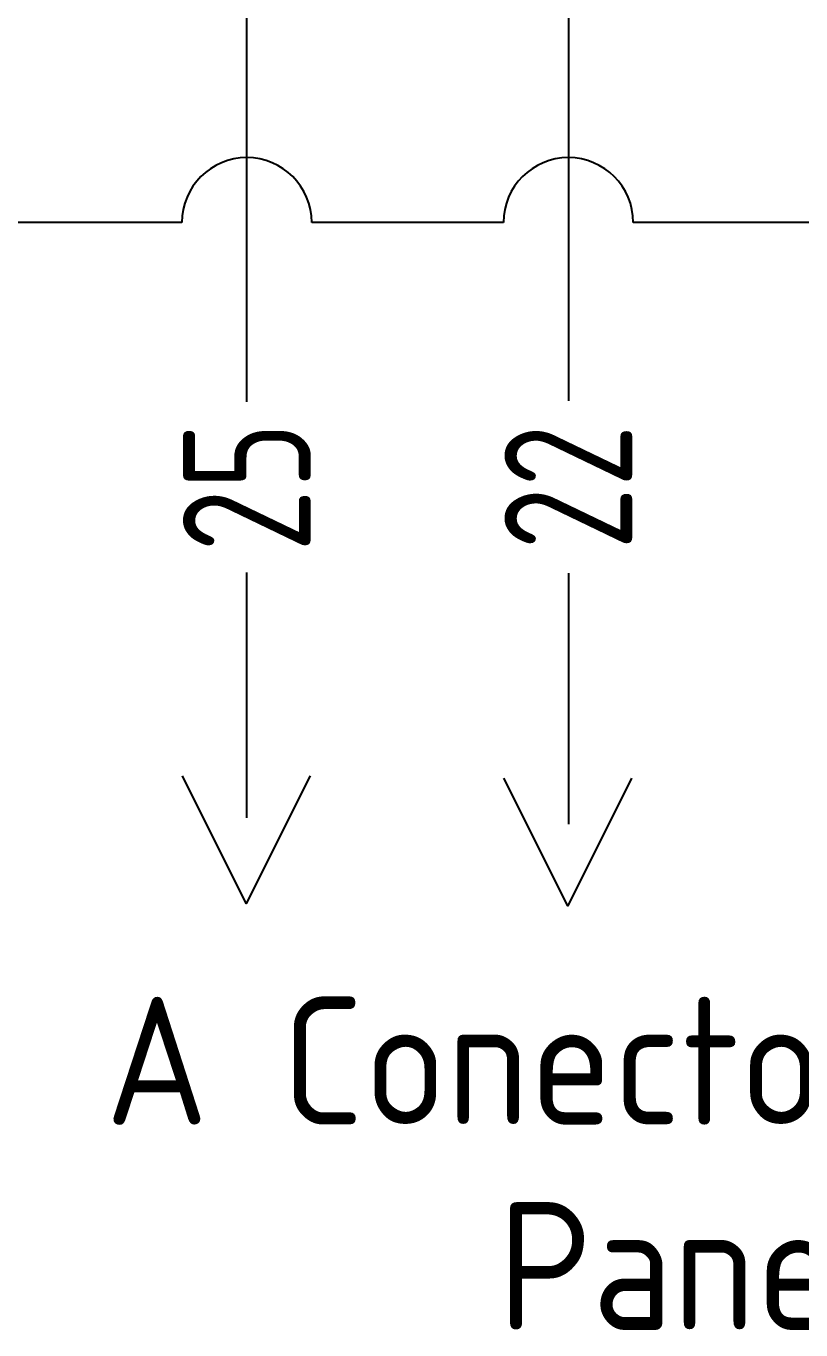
# Model space of a CAD drawing. Header units: inches. Extents: x 0 to 983, y 0 to 649.
# Drawn here: x 441.5 to 471.9, y 119.4 to 170.4 of the extents above; entities that cross this region are included whole.
import ezdxf
from ezdxf.enums import TextEntityAlignment as Align

# ---------------------------------------------------------------- set-up
doc = ezdxf.new("R2010")
doc.units = ezdxf.units.IN
doc.header["$MEASUREMENT"] = 0
for name, color, linetype in [('BLK_12_THHN', 250, 'Continuous'), ('DESC', 150, 'Continuous'), ('MISC', 7, 'Continuous'), ('RED_14_THHN', 20, 'Continuous'), ('SYMS', 7, 'Continuous'), ('WHT_12_THHN', 254, 'Continuous'), ('WIRECOPY', 84, 'Continuous')]:
    doc.layers.add(name, color=color, linetype=linetype)
doc.styles.add('WD_IEC', font='ISOCP2.shx', dxfattribs={"width": 0.9, "height": 4})

# ---------------------------------------------------------------- blocks, each defined once
blk = doc.blocks.new('HA1X4')
blk.add_lwpolyline([(1.25, 2.5), (0, 0), (-1.25, 2.5)])
at = {"style": 'WD_IEC', "flags": 1}
blk.add_attdef('X2TERM01', (0, 0), '', height=0.32, dxfattribs=at)
at = {"style": 'WD_IEC', "flags": 8}
for tag, p in [('DESC1', (0, -3.75)), ('DESC2', (0, -7.6))]:
    blk.add_attdef(tag, text='', height=2.5, dxfattribs=at).set_placement(p, align=Align.CENTER)
blk = doc.blocks.new('VT0_WGENERIC')
at = {"style": 'WD_IEC', "flags": 1}
for tag, p in [('X2TERM01', (0, 5)), ('X8TERM01', (0, -5))]:
    blk.add_attdef(tag, p, '', height=0.2, dxfattribs=at)
at = {"style": 'WD_IEC'}
for tag, p in [('X1_TINY_DOT_DONT_REMOVE', (0, 5)), ('X4_TINY_DOT_DONT_REMOVE', (0, -5))]:
    blk.add_attdef(tag, p, '', height=0.002, rotation=90, dxfattribs=at)
at = {"style": 'WD_IEC', "width": 0.8}
blk.add_attdef('WIRENO', text='', height=2.5, rotation=90, dxfattribs=at).set_placement((0, 0), align=Align.MIDDLE_CENTER)

msp = doc.modelspace()

# ---------------------------------------------------------------- linework, layer by layer
at = {"layer": 'BLK_12_THHN'}
for p, q in [((450.185, 155.714), (450.185, 188.175)), ((450.185, 139.44), (450.185, 149.047))]:
    msp.add_line(p, q, dxfattribs=at)
at = {"layer": 'RED_14_THHN'}
for p, q in [((462.769, 204.569), (462.769, 155.751)), ((462.769, 149.009), (462.769, 139.199))]:
    msp.add_line(p, q, dxfattribs=at)
at = {"layer": 'WHT_12_THHN'}
for p, q in [((447.645, 162.731), (440.252, 162.731)), ((460.229, 162.731), (452.725, 162.731)), ((472.478, 162.731), (465.309, 162.731))]:
    msp.add_line(p, q, dxfattribs=at)
for centre in [(450.185, 162.731), (462.769, 162.731)]:
    msp.add_arc(centre, 2.54, 0, 180, dxfattribs=at)

# ---------------------------------------------------------------- block references
at = {"layer": 'SYMS'}
ref = msp.add_blockref('VT0_WGENERIC', (450.185, 152.38), dxfattribs=dict(at, xscale=2, yscale=2, zscale=2))
ref.add_attrib('X4_TINY_DOT_DONT_REMOVE', '.', (450.185, 149.047), dxfattribs={"layer": 'MISC', "height": 0.004, "rotation": 90, "style": 'WD_IEC'})
ref.add_attrib('X1_TINY_DOT_DONT_REMOVE', '.', (450.185, 155.714), dxfattribs={"layer": 'MISC', "height": 0.004, "rotation": 90, "style": 'WD_IEC'})
ref.add_attrib('WIRENO', '25', dxfattribs={"layer": 'WIRECOPY', "height": 5, "rotation": 90, "style": 'WD_IEC', "width": 0.8}).set_placement((450.185, 152.38), align=Align.MIDDLE_CENTER)
ref = msp.add_blockref('VT0_WGENERIC', (462.769, 152.38), dxfattribs=dict(at, xscale=2, yscale=2, zscale=2))
ref.add_attrib('X4_TINY_DOT_DONT_REMOVE', '.', (462.769, 149.009), dxfattribs={"layer": 'MISC', "height": 0.004, "rotation": 90, "style": 'WD_IEC'})
ref.add_attrib('X1_TINY_DOT_DONT_REMOVE', '.', (462.769, 155.751), dxfattribs={"layer": 'MISC', "height": 0.004, "rotation": 90, "style": 'WD_IEC'})
ref.add_attrib('WIRENO', '22', dxfattribs={"layer": 'WIRECOPY', "height": 5, "rotation": 90, "style": 'WD_IEC', "width": 0.8}).set_placement((462.769, 152.38), align=Align.MIDDLE_CENTER)
at = {"layer": 'SYMS', "xscale": 2, "yscale": 2, "zscale": 2}
for p in [(450.164, 136.093), (462.743, 135.999)]:
    msp.add_blockref('HA1X4', p, dxfattribs=at)
at = {"layer": 'SYMS'}
ref = msp.add_blockref('HA1X4', (524.3, 135.316), dxfattribs=dict(at, xscale=2, yscale=2, zscale=2))
ref.add_attrib('DESC2', 'Panel de Control', dxfattribs={"layer": 'DESC', "height": 5, "style": 'WD_IEC', "flags": 8}).set_placement((483.55, 119.411), align=Align.CENTER)
ref.add_attrib('DESC1', 'A Conector Molex 9 Pines', dxfattribs={"layer": 'DESC', "height": 5, "style": 'WD_IEC', "flags": 8}).set_placement((481.158, 127.443), align=Align.CENTER)

doc.saveas('drawing.dxf')
